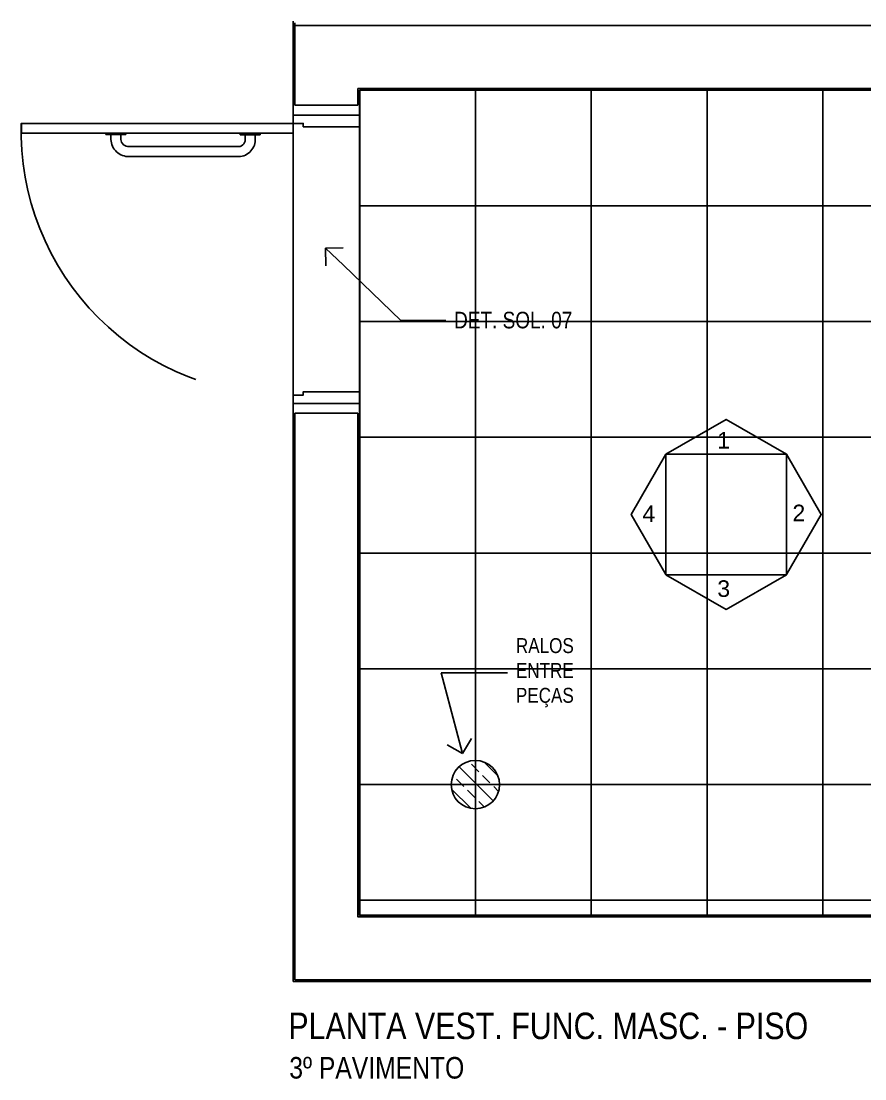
# Model space of a CAD drawing. Header units: metres. Extents: x 3 to 168, y -142 to 28.
# Drawn here: x 47.968 to 50.513, y -121.158 to -117.966 of the extents above; entities that cross this region are included whole.
import ezdxf
from ezdxf import colors
from ezdxf.entities.mleader import LeaderData, LeaderLine
from ezdxf.math import Vec2, Vec3

# ---------------------------------------------------------------- set-up
doc = ezdxf.new("R2010")
doc.units = ezdxf.units.M
doc.linetypes.add('DASHEDX2', pattern=[1.5, 1, -0.5])
for name, color, linetype in [('ARQ-ALV ACAB', 4, 'Continuous'), ('ARQ-ALV OSSO', 5, 'Continuous'), ('ARQ-AUX1', 1, 'Continuous'), ('ARQ-AUX2', 2, 'Continuous'), ('ARQ-CAX @ 1', 1, 'Continuous'), ('ARQ-CERÂMICA', 7, 'Continuous'), ('ARQ-PRJ', 7, 'DASHEDX2'), ('ARQ-SIM', 1, 'Continuous'), ('ARQ-TXT', 2, 'Continuous')]:
    doc.layers.add(name, color=color, linetype=linetype)
doc.styles.add('Adesa', font='ARIALN.TTF')
doc.styles.add('Arial', font='arial.ttf')

# ---------------------------------------------------------------- blocks, each defined once
blk = doc.blocks.new('*U506')
for points in [[(0, 0), (0, 0.8204), (-0.03, 0.8204), (-0.03, 0)], [(0.025, 0), (0, 0), (0, -0.03), (-0.01, -0.03), (-0.01, -0.2), (0.025, -0.2), (0.025, 0)], [(-0.845, 0), (-0.82, 0), (-0.82, -0.03), (-0.81, -0.03), (-0.81, -0.2), (-0.845, -0.2), (-0.845, 0)]]:
    blk.add_lwpolyline(points, close=True)
at = {"layer": 'ARQ-PRJ'}
blk.add_arc((-0.0237, 0.0242), 0.7967, 88.2987, 181.7401, dxfattribs=at)
blk = doc.blocks.new('pl barra porta')
at = {"color": 1}
for p, q in [((0, -0.0036), (0, 0)), ((0.0601, -0.0036), (0.0601, 0)), ((0.4051, -0.0048), (0.4051, 0.0002)), ((0.4651, -0.0048), (0.4651, 0.0002)), ((0.0601, -0.0036), (0, -0.0036)), ((0.4051, -0.0048), (0.4651, -0.0048))]:
    blk.add_line(p, q, dxfattribs=at)
for points in [[(0.4501, -0.0048), (0.4501, -0.0198, -0.432805), (0.3951, -0.07), (0.0701, -0.07, -0.415345), (0.0151, -0.0186), (0.0151, -0.0036)], [(0.4201, -0.0048), (0.4201, -0.0195, -0.443288), (0.3965, -0.04), (0.0695, -0.04, -0.41593), (0.0451, -0.018), (0.0451, -0.0036)]]:
    blk.add_lwpolyline(points, format="xyb", dxfattribs=at)
blk = doc.blocks.new('VISTA')
at = {"layer": 'ARQ-SIM'}
blk.add_lwpolyline([(-0.00525, -0.00909), (-0.00525, 0.00909), (0, 0)], close=True, dxfattribs=at)
at = {"layer": 'ARQ-SIM', "color": 5, "style": 'Adesa'}
blk.add_attdef('4', (-0.0019, -0.00135), '', height=0.0025, rotation=90, dxfattribs=at)
blk = doc.blocks.new('PL RALO')
at = {"layer": 'ARQ-AUX2'}
h = blk.add_hatch(dxfattribs=at)
h.set_pattern_fill('BRASS', color=8, scale=0.01, angle=315)
h.set_pattern_definition([(315, (-278.116365, 1040.018154), (0.0449012806, 0.0449012806), []), (315, (-278.093914, 1040.040605), (0.0449012806, 0.0449012806), [0.03175, -0.015875])])
edge = h.paths.add_edge_path()
edge.add_arc((0, 0), 0.0729, 270, 630)
blk.add_circle((0, 0), 0.0729, dxfattribs=at)
blk = doc.blocks.new('_Open90')
at = {"color": 0, "linetype": 'ByBlock', "lineweight": -2}
for p, q in [((-0.5, 0.5), (0, 0)), ((0, 0), (-1, 0)), ((0, 0), (-0.5, -0.5))]:
    blk.add_line(p, q, dxfattribs=at)
blk = doc.blocks.new('AREAS MOLHADAS')
at = {"layer": 'ARQ-CERÂMICA'}
h = blk.add_hatch(dxfattribs=at)
h.set_pattern_fill('NET', color=256, scale=0.11)
h.set_pattern_definition([(0, (48.9893, -118.1743), (0, 0.34925), []), (90, (48.9893, -118.1743), (-0.34925, 2e-17), [])])
h.paths.add_polyline_path([(48.9893, -118.1743), (51.1843, -118.1743), (51.1843, -120.6644), (48.9893, -120.6644)])
at = {"layer": 'ARQ-ALV ACAB'}
for p, q in [((48.7893, -118.2494, 0), (48.7893, -117.9659, 0)), ((48.7893, -120.8639, 0), (48.7893, -119.1194, 0))]:
    blk.add_line(p, q, dxfattribs=at)
at = {"layer": 'ARQ-ALV ACAB', "elevation": 0}
for points in [[(48.9893, -118.2494), (48.9893, -118.1743), (51.1843, -118.1743), (51.1843, -120.6644), (48.9893, -120.6644), (48.9893, -119.1194)], [(48.9893, -118.2494), (48.7893, -118.2494)], [(48.9893, -119.1194), (48.7893, -119.1194)], [(48.7893, -120.8639), (51.3962, -120.8639)]]:
    blk.add_lwpolyline(points, dxfattribs=at)
at = {"layer": 'ARQ-ALV OSSO'}
for p, q in [((48.7943, -118.2194, 0), (48.7943, -117.9709, 0)), ((51.3793, -117.9793, 0), (48.7943, -117.9793, 0)), ((48.7943, -120.8589, 0), (48.7943, -119.1494, 0)), ((48.7943, -120.8589, 0), (51.4012, -120.8589, 0))]:
    blk.add_line(p, q, dxfattribs=at)
at = {"layer": 'ARQ-ALV OSSO', "elevation": 0}
for points in [[(48.9843, -118.2194), (48.9843, -118.1693), (51.1893, -118.1693), (51.1893, -120.6694), (48.9843, -120.6694), (48.9843, -119.1494)], [(48.9843, -118.2194), (48.7943, -118.2194)], [(48.9843, -119.1494), (48.7943, -119.1494)]]:
    blk.add_lwpolyline(points, dxfattribs=at)
at = {"layer": 'ARQ-AUX1', "elevation": 0}
for points in [[(48.7893, -118.2744), (48.7893, -119.1069)], [(48.9893, -118.2844), (48.9893, -119.0844)]]:
    blk.add_lwpolyline(points, dxfattribs=at)
at = {"layer": 'ARQ-CERÂMICA', "elevation": 0}
blk.add_lwpolyline([(48.9893, -118.1743), (51.1843, -118.1743), (51.1843, -120.6644), (48.9893, -120.6644)], close=True, dxfattribs=at)
blk.add_blockref('pl barra porta', (48.2242, -118.3046, 0))
at = {"layer": 'ARQ-CAX @ 1', "rotation": 89.99999999999993}
blk.add_blockref('*U506', (48.7893, -118.2744, 0), dxfattribs=at)
at = {"layer": 'ARQ-CERÂMICA'}
blk.add_blockref('PL RALO', (49.3384, -120.2699), dxfattribs=at)
at = {"layer": 'ARQ-SIM', "ltscale": 0.03}
ref = blk.add_blockref('VISTA', (50.095, -119.1676), dxfattribs=dict(at, xscale=-20.00000000011565, yscale=20.00000000011565, zscale=20.00000000011565, rotation=270))
ref.add_attrib('4', '1', (50.068, -119.2556), dxfattribs={"color": 3, "height": 0.05, "style": 'Arial'})
ref = blk.add_blockref('VISTA', (49.8082, -119.4545), dxfattribs=dict(at, xscale=20.00000000011565, yscale=20.00000000011565, zscale=20.00000000011565, rotation=180))
ref.add_attrib('4', '4', (49.8422, -119.4775), dxfattribs={"color": 3, "height": 0.05, "style": 'Arial'})
ref = blk.add_blockref('VISTA', (50.3819, -119.4545), dxfattribs=dict(at, xscale=-20.00000000011565, yscale=20.00000000011565, zscale=20.00000000011565, rotation=180))
ref.add_attrib('4', '2', (50.2947, -119.4751), dxfattribs={"color": 3, "height": 0.05, "style": 'Arial'})
ref = blk.add_blockref('VISTA', (50.095, -119.7414), dxfattribs=dict(at, xscale=20.00000000011565, yscale=20.00000000011565, zscale=20.00000000011565, rotation=270))
ref.add_attrib('4', '3', (50.068, -119.7034), dxfattribs={"color": 3, "height": 0.05, "style": 'Arial'})
at = {"layer": 'ARQ-TXT', "ltscale": 0.5, "style": 'Adesa'}
blk.add_text('PLANTA VEST. FUNC. MASC. - PISO', height=0.08, dxfattribs=at).set_placement((48.7743, -121.038, 0))
at = {"layer": 'ARQ-TXT', "style": 'Adesa'}
blk.add_text('3º PAVIMENTO', height=0.065, dxfattribs=at).set_placement((48.7771, -121.157, 217.9394))
at = {"layer": 'ARQ-SIM'}
ml = blk.add_multileader_mtext('Standard', dxfattribs=at)
ml.set_content('DET. SOL. 07', color=2, style='Adesa')
ml.set_leader_properties(color=256)
ml.set_arrow_properties(name='OPEN90')
ml.build(insert=Vec2(0, 0))
ml.multileader.update_dxf_attribs({"text_left_attachment_type": 2, "text_right_attachment_type": 2, "dogleg_length": 0.2, "arrow_head_size": 0.075})
ctx = ml.context
ctx.base_point, ctx.char_height, ctx.arrow_head_size, ctx.landing_gap_size, ctx.plane_origin = Vec3(49.2492, -118.8689), 0.05, 0.075, 0.025, Vec3(48.816, -119.1689)
ctx.left_attachment, ctx.right_attachment = 2, 2
notes = []
notes.append((ctx, [(0, (1, 1, 0), (49.1135, -118.8689), (1, 0), 0.1358, [(0, [(48.8862, -118.6508)], 0, [])])]))
ctx.mtext.insert, ctx.mtext.flow_direction = Vec3(49.2742, -118.843), 5
ml = blk.add_multileader_mtext('Standard', dxfattribs=at)
ml.set_content('RALOS ENTRE PEÇAS', color=2, style='Adesa')
ml.set_leader_properties(color=256)
ml.set_arrow_properties(name='OPEN90')
ml.build(insert=Vec2(0, 0))
ml.multileader.update_dxf_attribs({"text_left_attachment_type": 2, "text_right_attachment_type": 2, "dogleg_length": 0.2, "arrow_head_size": 0.075})
ctx = ml.context
ctx.base_point, ctx.char_height, ctx.arrow_head_size, ctx.landing_gap_size, ctx.plane_origin = Vec3(49.4356, -119.9326), 0.045, 0.075, 0.025, Vec3(49.2353, -120.4215)
ctx.left_attachment, ctx.right_attachment = 2, 2
notes.append((ctx, [(0, (1, 1, 0), (49.2356, -119.9326), (1, 0), 0.2, [(0, [(49.2995, -120.1764)], 0, [])])]))
ctx.mtext.insert, ctx.mtext.width, ctx.mtext.flow_direction = Vec3(49.4606, -119.8279), 0.142536, 5
for ctx, leaders in notes:
    for number, flags, end, landing, length, lines in leaders:
        leader = LeaderData()
        leader.index, (leader.has_last_leader_line, leader.has_dogleg_vector, leader.attachment_direction) = number, flags
        leader.last_leader_point, leader.dogleg_vector, leader.dogleg_length = Vec3(end), Vec3(landing), length
        for number, points, colour, breaks in lines:
            line = LeaderLine()
            line.index, line.vertices, line.color, line.breaks = number, Vec3.list(points), colors.encode_raw_color(colour), breaks
            leader.lines.append(line)
        ctx.leaders.append(leader)

msp = doc.modelspace()

# ---------------------------------------------------------------- block references
msp.add_blockref('AREAS MOLHADAS', (0, 0))

doc.saveas('drawing.dxf')
